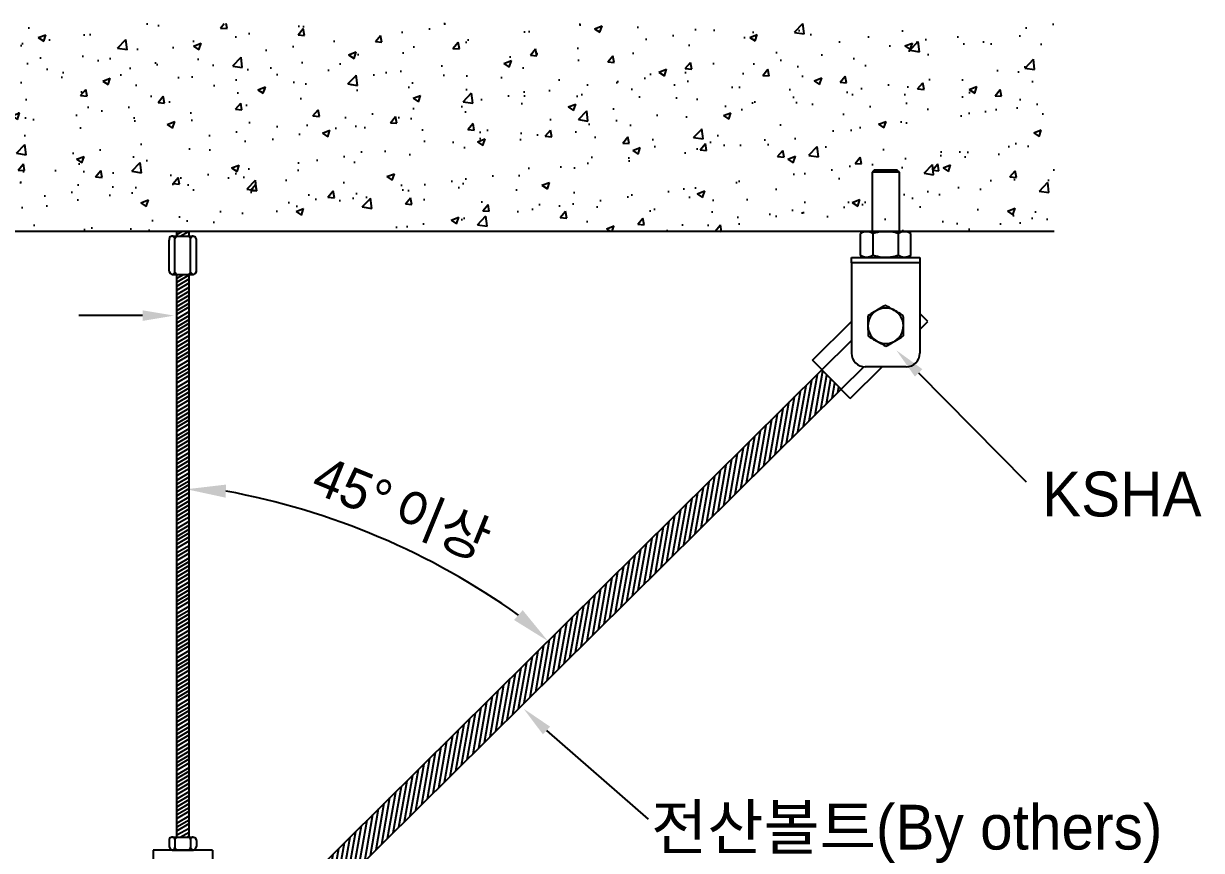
# Model space of a CAD drawing. Header units: millimetres. Extents: x 0 to 42050, y 0 to 29700.
# Drawn here: x 28246 to 31402, y 13705 to 15921 of the extents above; entities that cross this region are included whole.
import ezdxf

# ---------------------------------------------------------------- set-up
doc = ezdxf.new("R2010")
doc.units = ezdxf.units.MM
doc.header["$LTSCALE"] = 50
for name, color, linetype in [('3', 3, 'Continuous'), ('9', 7, 'Continuous'), ('P', 3, 'Continuous'), ('가지배관말단부 HA', 6, 'Continuous')]:
    doc.layers.add(name, color=color, linetype=linetype)
doc.styles.add('돋움', font='')
doc.styles.get('돋움').set_extended_font_data('Dotum')

# ---------------------------------------------------------------- blocks, each defined once
blk = doc.blocks.new('FSFD')
at = {"color": 7, "linetype": 'Continuous', "lineweight": 25}
for p, q in [((-67802, 1035128), (-67833, 1035097)), ((-67833, 1035097), (-67833, 1034285)), ((-67499, 1035097), (-67833, 1035097)), ((-67523, 1035128), (-67802, 1035128)), ((-67489, 1035128), (-67523, 1035128)), ((-67458, 1035097), (-67499, 1035097)), ((-67458, 1035097), (-67489, 1035128)), ((-67458, 1034285), (-67458, 1035097)), ((-67945, 1034285), (-67992, 1034258)), ((-67992, 1033956), (-67992, 1034258)), ((-67945, 1034285), (-67905, 1034285)), ((-67905, 1034285), (-67646, 1034285)), ((-67819, 1033956), (-67819, 1034258)), ((-67646, 1034285), (-67386, 1034285)), ((-67472, 1033956), (-67472, 1034258)), ((-67386, 1034285), (-67346, 1034285)), ((-67299, 1034258), (-67346, 1034285)), ((-67299, 1033956), (-67299, 1034258)), ((-68114, 1033929), (-67177, 1033929)), ((-68114, 1033854), (-68114, 1033929)), ((-67992, 1033956), (-67945, 1033929)), ((-67346, 1033929), (-67299, 1033956)), ((-67177, 1033929), (-67177, 1033854)), ((-67177, 1033854), (-68114, 1033854)), ((-68114, 1033854), (-68114, 1032618)), ((-67177, 1033854), (-67177, 1032618)), ((-67365, 1032431), (-67926, 1032431))]:
    blk.add_line(p, q, dxfattribs=at)
for centre, radius, start, end in [((-67646, 1032993), 243, 60.7143, 120.7143), ((-67646, 1032993), 243, 120.7143, 180.7143), ((-67646, 1032993), 243, 0.7143, 60.7143), ((-67646, 1032993), 243, 180.7143, 240.7143), ((-67646, 1032993), 243, 300.7143, 0.7143), ((-67646, 1032993), 243, 240.7143, 300.7143), ((-67926, 1032618), 187, 180, 270), ((-67365, 1032618), 187, 270, 0)]:
    blk.add_arc(centre, radius, start, end, dxfattribs=at)
for points, knots in [([(-67905, 1034285), (-67907, 1034285), (-67923, 1034285), (-67952, 1034279), (-67978, 1034265), (-67992, 1034258)], [0, 0, 0, 0, 0.070086, 0.530782, 1, 1, 1, 1]), ([(-67819, 1034258), (-67833, 1034266), (-67861, 1034281), (-67890, 1034284), (-67905, 1034285)], [0, 0, 0, 0, 0.4954581, 1, 1, 1, 1]), ([(-67646, 1034285), (-67661, 1034285), (-67720, 1034283), (-67777, 1034269), (-67819, 1034258)], [0, 0, 0, 0, 0.268634, 1, 1, 1, 1]), ([(-67472, 1034258), (-67487, 1034263), (-67543, 1034278), (-67602, 1034282), (-67646, 1034285)], [0, 0, 0, 0, 0.257551, 1, 1, 1, 1]), ([(-67386, 1034285), (-67388, 1034285), (-67404, 1034285), (-67433, 1034279), (-67459, 1034265), (-67472, 1034258)], [0, 0, 0, 0, 0.070086, 0.530782, 1, 1, 1, 1]), ([(-67299, 1034258), (-67314, 1034266), (-67342, 1034281), (-67371, 1034284), (-67386, 1034285)], [0, 0, 0, 0, 0.495458, 1, 1, 1, 1]), ([(-67905, 1033929), (-67907, 1033929), (-67923, 1033930), (-67952, 1033935), (-67978, 1033949), (-67992, 1033956)], [0, 0, 0, 0, 0.070086, 0.530782, 1, 1, 1, 1]), ([(-67819, 1033956), (-67833, 1033949), (-67861, 1033934), (-67890, 1033931), (-67905, 1033929)], [0, 0, 0, 0, 0.495458, 1, 1, 1, 1]), ([(-67646, 1033929), (-67661, 1033930), (-67720, 1033931), (-67777, 1033946), (-67819, 1033956)], [0, 0, 0, 0, 0.268634, 1, 1, 1, 1]), ([(-67472, 1033956), (-67487, 1033952), (-67543, 1033936), (-67602, 1033932), (-67646, 1033929)], [0, 0, 0, 0, 0.257551, 1, 1, 1, 1]), ([(-67386, 1033929), (-67388, 1033929), (-67404, 1033930), (-67433, 1033935), (-67459, 1033949), (-67472, 1033956)], [0, 0, 0, 0, 0.070086, 0.530782, 1, 1, 1, 1]), ([(-67299, 1033956), (-67314, 1033949), (-67342, 1033934), (-67371, 1033931), (-67386, 1033929)], [0, 0, 0, 0, 0.495458, 1, 1, 1, 1]), ([(-67649, 1033274), (-67659, 1033268), (-67699, 1033245), (-67739, 1033220), (-67770, 1033202)], [0, 0, 0, 0, 0.257551, 1, 1, 1, 1]), ([(-67526, 1033205), (-67529, 1033207), (-67571, 1033230), (-67611, 1033253), (-67649, 1033274)], [0, 0, 0, 0, 0.070215, 1, 1, 1, 1]), ([(-67770, 1033202), (-67781, 1033196), (-67822, 1033171), (-67862, 1033148), (-67891, 1033130)], [0, 0, 0, 0, 0.268634, 1, 1, 1, 1]), ([(-67891, 1033130), (-67890, 1033108), (-67890, 1033061), (-67889, 1033014), (-67889, 1032990)], [0, 0, 0, 0, 0.495458, 1, 1, 1, 1]), ([(-67404, 1033136), (-67424, 1033148), (-67464, 1033170), (-67505, 1033193), (-67526, 1033205)], [0, 0, 0, 0, 0.495458, 1, 1, 1, 1]), ([(-67402, 1032996), (-67402, 1032999), (-67403, 1033047), (-67403, 1033093), (-67404, 1033136)], [0, 0, 0, 0, 0.070215, 1, 1, 1, 1]), ([(-67889, 1032990), (-67889, 1032986), (-67888, 1032939), (-67888, 1032892), (-67887, 1032849)], [0, 0, 0, 0, 0.070215, 1, 1, 1, 1]), ([(-67400, 1032855), (-67401, 1032878), (-67401, 1032924), (-67402, 1032972), (-67402, 1032996)], [0, 0, 0, 0, 0.495458, 1, 1, 1, 1]), ([(-67887, 1032849), (-67867, 1032838), (-67827, 1032816), (-67786, 1032792), (-67765, 1032780)], [0, 0, 0, 0, 0.495458, 1, 1, 1, 1]), ([(-67765, 1032780), (-67762, 1032779), (-67720, 1032756), (-67680, 1032733), (-67642, 1032712)], [0, 0, 0, 0, 0.0702147, 1, 1, 1, 1]), ([(-67642, 1032712), (-67613, 1032729), (-67573, 1032753), (-67532, 1032777), (-67521, 1032783)], [0, 0, 0, 0, 0.731366, 1, 1, 1, 1]), ([(-67521, 1032783), (-67491, 1032802), (-67450, 1032826), (-67410, 1032849), (-67400, 1032855)], [0, 0, 0, 0, 0.742449, 1, 1, 1, 1])]:
    blk.add_open_spline(points, degree=3, knots=knots, dxfattribs=at)

msp = doc.modelspace()

# ---------------------------------------------------------------- hatches: boundary and pattern name
h = msp.add_hatch()
h.set_pattern_fill('AR-CONC', scale=28.930277)
h.set_pattern_definition([(50, (-900998.05, -448700.03), (207.50536, -18.154367), [21.69771, -238.67479]), (355, (-900998.05, -448700.03), (-40.141146, 217.61127), [17.358166, -190.93983]), (100.451444, (-900980.76, -448701.54), (167.364214, 199.4569), [18.440214, -202.842358]), (46.1842, (-900998.05, -448642.17), (308.75588, -47.88519), [32.54656, -358.01218]), (96.635635, (-900972.32, -448646.16), (270.40029, 281.81521), [27.66034, -304.26371]), (351.184164, (-900998.05, -448642.17), (270.40029, 281.81521), [26.03725, -286.40975]), (21, (-900969.12, -448656.63), (172.686866, -116.478762), [21.69771, -238.67479]), (326, (-900969.12, -448656.63), (70.3918, 209.78792), [17.358166, -190.93983]), (71.451445, (-900954.73, -448666.34), (243.078664, 93.309157), [18.440214, -202.842358]), (37.5, (-900998.05, -448700.03), (3.51788, 96.3071153), [0, -188.625408, 0, -193.832858, 0, -191.663088]), (7.5, (-900998.05, -448700.03), (76.106747, 114.104402), [0, -110.51366, 0, -184.285867, 0, -73.04895]), (327.5, (-901062.56, -448700.03), (154.4363115, -6.525187), [0, -72.325693, 0, -225.656164, 0, -299.428371]), (317.5, (-901091.5, -448700.03), (168.717376, 28.960649), [0, -94.023401, 0, -149.858837, 0, -212.637539])])
h.paths.add_polyline_path([(31007.5, 15921), (26348.5, 15921), (26348.5, 15363.6), (31007.5, 15363.6)])
h = msp.add_hatch()
h.set_pattern_fill('ANSI31', color=1, scale=3.909818, angle=35)
h.set_pattern_definition([(80, (-67820.408, 98195.856), (-12.2250811, 2.1556116), [])])
h.paths.add_polyline_path([(30436.5, 14941), (30384.9, 14993), (30249.6, 14858.9), (30114.7, 14724.3), (30385.4, 14992.5), (28917.2, 13538.7), (28962.1, 13493.4), (28968.7, 13486.7)])

# ---------------------------------------------------------------- linework, layer by layer
at = {"color": 7, "linetype": 'Continuous', "lineweight": 25}
for p, q in [((30359.6, 15018.5), (30464.5, 15122.4)), ((30668.9, 15122.6), (30647.6, 15144.1)), ((30647.6, 15101.4), (30668.9, 15122.6)), ((30384.9, 14993), (30463.5, 15070.8)), ((30384.9, 14993), (28917.2, 13538.7)), ((30460.8, 14916.4), (30359.6, 15018.5)), ((30436.5, 14941), (30497.3, 15001.3)), ((30460.8, 14916.4), (30546.3, 15001.1)), ((28968.7, 13486.7), (30436.5, 14941))]:
    msp.add_line(p, q, dxfattribs=at)
at = {"color": 1}
msp.add_arc((28431.5, 12736.1), 1964.4, 54.5153, 79.5475, dxfattribs=at)
for points in [[(28787.1, 14650.3), (28788.8, 14685.4), (28682.5, 14672.9)], [(29583.4, 14348.8), (29560.2, 14322.4), (29651.1, 14265.9)]]:
    msp.add_solid(points, dxfattribs=at)
at = {"layer": '3'}
for p, q in [((28565.1, 15138.3), (28393.9, 15138.3)), ((30644.3, 14984.8), (30932.5, 14692.4)), ((29647.2, 14026.3), (29919.8, 13788.7))]:
    msp.add_line(p, q, dxfattribs=at)
for points in [[(28565.1, 15124.1), (28565.1, 15152.4), (28649.9, 15138.3)], [(30654.3, 14994.7), (30634.2, 14974.9), (30584.7, 15045.2)], [(29656.9, 14036.5), (29637.4, 14016.1), (29585.7, 14084.8)]]:
    msp.add_solid(points, dxfattribs=at)
at = {"layer": '9', "color": 7}
for p, q in [((28751.8, 13705.8), (28593.7, 13705.8)), ((28593.7, 13705.8), (28593.7, 13578.6)), ((28751.8, 13705.8), (28751.8, 13578.6))]:
    msp.add_line(p, q, dxfattribs=at)
at = {"layer": 'P', "color": 0, "lineweight": -2}
for p, q in [((28656.9, 13740.5), (28656.9, 15248.8)), ((28690.1, 13740.5), (28690.1, 15248.8))]:
    msp.add_line(p, q, dxfattribs=at)
at = {"layer": 'P', "color": 0, "lineweight": -2, "elevation": 0}
for points in [[(31007.5, 15363.6), (26348.5, 15363.6), (26348.5, 15363.6)], [(28644.9, 15351.2), (28643.4, 15351.2), (28637.4, 15348.2), (28635.8, 15342.2), (28635.8, 15340.7), (28635.8, 15340.7)], [(28635.8, 15310.5), (28635.8, 15340.7), (28635.8, 15340.7)], [(28650.9, 15345.2), (28650.9, 15345.2), (28646.4, 15351.2), (28644.9, 15351.2), (28644.9, 15351.2)], [(28644.9, 15351.2), (28700.6, 15351.2), (28700.6, 15351.2)], [(28646.4, 15349.7), (28647.9, 15351.2), (28647.9, 15351.2)], [(28647.9, 15349.7), (28647.9, 15351.2), (28649.4, 15351.2)], [(28649.4, 15349.7), (28649.4, 15351.2), (28649.4, 15351.2)], [(28649.4, 15349.7), (28650.9, 15351.2), (28650.9, 15351.2)], [(28649.4, 15348.2), (28652.4, 15351.2), (28652.4, 15351.2)], [(28656.9, 15351.2), (28656.9, 15351.2), (28655.4, 15349.7), (28653.9, 15349.7), (28653.9, 15348.2), (28652.4, 15348.2), (28652.4, 15346.7), (28652.4, 15346.7), (28650.9, 15345.2), (28650.9, 15345.2), (28652.4, 15345.2)], [(28650.9, 15348.2), (28652.4, 15351.2), (28652.4, 15351.2)], [(28650.9, 15346.7), (28653.9, 15351.2), (28653.9, 15351.2)], [(28650.9, 15346.7), (28655.4, 15351.2), (28655.4, 15351.2)], [(28650.9, 15345.2), (28650.9, 15346.7), (28652.4, 15346.7)], [(28650.9, 15345.2), (28652.4, 15345.2)], [(28650.9, 15310.5), (28650.9, 15345.2), (28652.4, 15345.2)], [(28655.4, 15349.7), (28655.4, 15351.2), (28656.9, 15351.2)], [(28656.9, 15351.2), (28656.9, 15363.6)], [(28656.9, 15355.7), (28669.7, 15363.6)], [(28666, 15351.2), (28688, 15363.6)], [(28684.1, 15351.2), (28690.1, 15352.7), (28690.1, 15352.7)], [(28693.1, 15345.2), (28693.1, 15345.2), (28688.6, 15351.2), (28687.1, 15351.2), (28687.1, 15351.2)], [(28688.6, 15349.7), (28688.6, 15351.2), (28690.1, 15351.2)], [(28690.1, 15351.2), (28690.1, 15363.6)], [(28690.1, 15349.7), (28690.1, 15351.2), (28690.1, 15351.2)], [(28690.1, 15349.7), (28691.6, 15351.2), (28691.6, 15351.2)], [(28691.6, 15349.7), (28693.1, 15351.2), (28693.1, 15351.2)], [(28691.6, 15348.2), (28693.1, 15351.2), (28693.1, 15351.2)], [(28691.6, 15348.2), (28694.6, 15351.2), (28694.6, 15351.2)], [(28699.1, 15351.2), (28697.6, 15351.2), (28693.1, 15345.2), (28693.1, 15343.7), (28693.1, 15343.7)], [(28693.1, 15346.7), (28696.1, 15351.2), (28696.1, 15351.2)], [(28693.1, 15346.7), (28696.1, 15351.2), (28697.6, 15351.2)], [(28693.1, 15345.2), (28693.1, 15346.7), (28693.1, 15346.7)], [(28693.1, 15310.5), (28693.1, 15343.7), (28693.1, 15343.7)], [(28697.6, 15349.7), (28697.6, 15351.2), (28697.6, 15351.2)], [(28709.7, 15340.7), (28709.7, 15342.2), (28706.7, 15348.2), (28700.6, 15351.2), (28700.6, 15351.2), (28700.6, 15351.2)], [(28709.7, 15310.5), (28709.7, 15340.7), (28709.7, 15340.7)], [(28635.8, 15257.8), (28635.8, 15310.5), (28635.8, 15310.5)], [(28650.9, 15254.8), (28650.9, 15310.5), (28652.4, 15310.5)], [(28693.1, 15254.8), (28693.1, 15310.5), (28693.1, 15310.5)], [(28709.7, 15257.8), (28709.7, 15310.5), (28709.7, 15310.5)], [(28635.8, 15257.8), (28635.8, 15256.3), (28638.9, 15251.8), (28644.9, 15248.8), (28644.9, 15248.8)], [(28644.9, 15248.8), (28646.4, 15248.8), (28650.9, 15254.8), (28650.9, 15254.8), (28652.4, 15254.8)], [(28644.9, 15248.8), (28700.6, 15248.8), (28700.6, 15248.8)], [(28646.4, 15248.8), (28647.9, 15248.8), (28647.9, 15248.8)], [(28647.9, 15250.3), (28647.9, 15248.8), (28649.4, 15248.8)], [(28649.4, 15250.3), (28649.4, 15248.8), (28649.4, 15248.8)], [(28649.4, 15250.3), (28650.9, 15248.8), (28650.9, 15248.8)], [(28649.4, 15250.3), (28652.4, 15248.8), (28652.4, 15248.8)], [(28650.9, 15254.8), (28652.4, 15254.8)], [(28650.9, 15254.8), (28650.9, 15254.8), (28656.9, 15248.8), (28658.4, 15248.8)], [(28650.9, 15253.3), (28655.4, 15248.8), (28655.4, 15248.8)], [(28650.9, 15253.3), (28650.9, 15253.3), (28652.4, 15253.3)], [(28650.9, 15251.8), (28652.4, 15248.8), (28652.4, 15248.8)], [(28650.9, 15251.8), (28653.9, 15248.8), (28653.9, 15248.8)], [(28655.4, 15248.8), (28655.4, 15248.8), (28656.9, 15248.8)], [(28687.1, 15248.8), (28688.6, 15248.8), (28693.1, 15254.8), (28693.1, 15254.8), (28693.1, 15254.8)], [(28688.6, 15248.8), (28688.6, 15248.8), (28690.1, 15248.8)], [(28690.1, 15250.3), (28690.1, 15248.8), (28690.1, 15248.8)], [(28690.1, 15250.3), (28691.6, 15248.8), (28691.6, 15248.8)], [(28691.6, 15251.8), (28694.6, 15248.8), (28694.6, 15248.8)], [(28691.6, 15250.3), (28693.1, 15248.8), (28693.1, 15248.8)], [(28693.1, 15254.8), (28693.1, 15254.8), (28699.1, 15248.8), (28699.1, 15248.8)], [(28693.1, 15253.3), (28696.1, 15248.8), (28697.6, 15248.8)], [(28693.1, 15251.8), (28696.1, 15248.8), (28696.1, 15248.8)], [(28700.6, 15248.8), (28700.6, 15248.8), (28706.7, 15251.8), (28709.7, 15256.3), (28709.7, 15257.8), (28709.7, 15257.8)], [(28644.9, 13740.5), (28643.4, 13740.5), (28637.4, 13737.5), (28635.8, 13732.9), (28635.8, 13731.4), (28635.8, 13731.4)], [(28635.8, 13731.4), (28635.8, 13716.4), (28635.8, 13716.4)], [(28644.9, 13740.5), (28700.6, 13740.5), (28700.6, 13740.5)], [(28650.9, 13734.4), (28650.9, 13736), (28646.4, 13740.5), (28644.9, 13740.5), (28644.9, 13740.5)], [(28646.4, 13740.5), (28647.9, 13740.5), (28647.9, 13740.5)], [(28647.9, 13740.5), (28647.9, 13740.5), (28649.4, 13740.5)], [(28649.4, 13739), (28649.4, 13740.5), (28649.4, 13740.5)], [(28649.4, 13739), (28650.9, 13740.5), (28650.9, 13740.5)], [(28649.4, 13739), (28652.4, 13740.5), (28652.4, 13740.5)], [(28656.9, 13740.5), (28656.9, 13740.5), (28650.9, 13736), (28650.9, 13734.4), (28652.4, 13734.4)], [(28650.9, 13737.5), (28652.4, 13740.5), (28652.4, 13740.5)], [(28650.9, 13737.5), (28653.9, 13740.5), (28653.9, 13740.5)], [(28650.9, 13736), (28655.4, 13740.5), (28655.4, 13740.5)], [(28650.9, 13736), (28650.9, 13736), (28652.4, 13736)], [(28650.9, 13734.4), (28650.9, 13734.4), (28652.4, 13734.4)], [(28650.9, 13734.4), (28650.9, 13711.8), (28652.4, 13711.8)], [(28655.4, 13740.5), (28655.4, 13740.5), (28656.9, 13740.5)], [(28693.1, 13734.4), (28693.1, 13736), (28688.6, 13740.5), (28687.1, 13740.5), (28687.1, 13740.5)], [(28688.6, 13740.5), (28688.6, 13740.5), (28690.1, 13740.5)], [(28690.1, 13739), (28691.6, 13740.5), (28691.6, 13740.5)], [(28691.6, 13739), (28693.1, 13740.5), (28693.1, 13740.5)], [(28691.6, 13737.5), (28694.6, 13740.5), (28694.6, 13740.5)], [(28693.1, 13737.5), (28696.1, 13740.5), (28696.1, 13740.5)], [(28693.1, 13736), (28696.1, 13740.5), (28697.6, 13740.5)], [(28699.1, 13740.5), (28697.6, 13740.5), (28693.1, 13736), (28693.1, 13734.4), (28693.1, 13734.4)], [(28693.1, 13734.4), (28693.1, 13713.4), (28693.1, 13713.4)], [(28709.7, 13731.4), (28709.7, 13732.9), (28706.7, 13737.5), (28700.6, 13740.5), (28700.6, 13740.5), (28700.6, 13740.5)], [(28709.7, 13731.4), (28709.7, 13714.9), (28709.7, 13714.9)], [(28635.8, 13714.9), (28635.8, 13714.9), (28638.9, 13708.8), (28644.9, 13705.8), (28644.9, 13705.8)], [(28644.9, 13705.8), (28646.4, 13705.8), (28650.9, 13711.8), (28650.9, 13713.4), (28652.4, 13713.4)], [(28644.9, 13705.8), (28700.6, 13705.8), (28700.6, 13705.8)], [(28646.4, 13707.3), (28647.9, 13705.8), (28647.9, 13705.8)], [(28647.9, 13707.3), (28647.9, 13705.8), (28649.4, 13705.8)], [(28649.4, 13708.8), (28652.4, 13705.8), (28652.4, 13705.8)], [(28649.4, 13707.3), (28649.4, 13705.8), (28649.4, 13705.8)], [(28649.4, 13707.3), (28650.9, 13705.8), (28650.9, 13705.8)], [(28650.9, 13713.4), (28650.9, 13711.8), (28652.4, 13710.3), (28652.4, 13708.8), (28652.4, 13708.8), (28653.9, 13707.3), (28653.9, 13707.3), (28655.4, 13707.3), (28656.9, 13705.8), (28656.9, 13705.8), (28658.4, 13705.8)], [(28650.9, 13711.8), (28652.4, 13711.8)], [(28650.9, 13710.3), (28655.4, 13705.8), (28655.4, 13705.8)], [(28650.9, 13710.3), (28650.9, 13710.3), (28652.4, 13710.3)], [(28650.9, 13708.8), (28652.4, 13705.8), (28652.4, 13705.8)], [(28650.9, 13708.8), (28653.9, 13705.8), (28653.9, 13705.8)], [(28655.4, 13707.3), (28655.4, 13705.8), (28656.9, 13705.8)], [(28687.1, 13705.8), (28688.6, 13705.8), (28693.1, 13711.8), (28693.1, 13713.4), (28693.1, 13713.4)], [(28688.6, 13707.3), (28688.6, 13705.8), (28690.1, 13705.8)], [(28690.1, 13707.3), (28690.1, 13705.8), (28690.1, 13705.8)], [(28690.1, 13707.3), (28691.6, 13705.8), (28691.6, 13705.8)], [(28691.6, 13708.8), (28693.1, 13705.8), (28693.1, 13705.8)], [(28691.6, 13708.8), (28694.6, 13705.8), (28694.6, 13705.8)], [(28691.6, 13707.3), (28693.1, 13705.8), (28693.1, 13705.8)], [(28693.1, 13713.4), (28693.1, 13711.8), (28699.1, 13705.8), (28699.1, 13705.8)], [(28693.1, 13710.3), (28696.1, 13705.8), (28697.6, 13705.8)], [(28693.1, 13708.8), (28696.1, 13705.8), (28696.1, 13705.8)], [(28697.6, 13707.3), (28697.6, 13705.8), (28697.6, 13705.8)], [(28700.6, 13705.8), (28700.6, 13705.8), (28706.7, 13708.8), (28709.7, 13714.9), (28709.7, 13714.9), (28709.7, 13714.9)]]:
    msp.add_lwpolyline(points, dxfattribs=at)
at = {"layer": 'P', "color": 1, "lineweight": -3, "elevation": 0}
for points in [[(28656.9, 15238.2), (28674.8, 15248.8)], [(28656.9, 15227.7), (28690.1, 15247.3), (28690.1, 15247.3)], [(28656.9, 15217.1), (28690.1, 15236.7), (28690.1, 15236.7)], [(28656.9, 15206.6), (28690.1, 15226.2), (28690.1, 15226.2)], [(28656.9, 15194.5), (28690.1, 15214.1), (28690.1, 15214.1)], [(28656.9, 15184), (28690.1, 15203.6), (28690.1, 15203.6)], [(28656.9, 15173.4), (28690.1, 15193), (28690.1, 15193)], [(28656.9, 15162.9), (28690.1, 15182.5), (28690.1, 15182.5)], [(28656.9, 15152.3), (28690.1, 15171.9), (28690.1, 15171.9)], [(28656.9, 15141.8), (28690.1, 15161.4), (28690.1, 15161.4)], [(28656.9, 15129.7), (28690.1, 15149.3), (28690.1, 15149.3)], [(28656.9, 15119.2), (28690.1, 15138.8), (28690.1, 15138.8)], [(28656.9, 15108.6), (28690.1, 15128.2), (28690.1, 15128.2)], [(28656.9, 15098.1), (28690.1, 15117.7), (28690.1, 15117.7)], [(28656.9, 15087.5), (28690.1, 15107.1), (28690.1, 15107.1)], [(28656.9, 15077), (28690.1, 15096.6), (28690.1, 15096.6)], [(28656.9, 15064.9), (28690.1, 15084.5), (28690.1, 15084.5)], [(28656.9, 15054.4), (28690.1, 15074), (28690.1, 15074)], [(28656.9, 15043.8), (28690.1, 15063.4), (28690.1, 15063.4)], [(28656.9, 15033.3), (28690.1, 15052.9), (28690.1, 15052.9)], [(28656.9, 15022.7), (28690.1, 15042.3), (28690.1, 15042.3)], [(28656.9, 15012.2), (28690.1, 15031.8), (28690.1, 15031.8)], [(28656.9, 15000.1), (28690.1, 15019.7), (28690.1, 15019.7)], [(28656.9, 14989.6), (28690.1, 15009.2), (28690.1, 15009.2)], [(28656.9, 14979.1), (28690.1, 14998.6), (28690.1, 14998.6)], [(28656.9, 14968.5), (28690.1, 14988.1), (28690.1, 14988.1)], [(28656.9, 14958), (28690.1, 14977.5), (28690.1, 14977.5)], [(28656.9, 14945.9), (28690.1, 14965.5), (28690.1, 14965.5)], [(28656.9, 14935.4), (28690.1, 14954.9), (28690.1, 14954.9)], [(28656.9, 14924.8), (28690.1, 14944.4), (28690.1, 14944.4)], [(28656.9, 14914.3), (28690.1, 14933.8), (28690.1, 14933.8)], [(28656.9, 14903.7), (28690.1, 14923.3), (28690.1, 14923.3)], [(28656.9, 14893.2), (28690.1, 14912.8), (28690.1, 14912.8)], [(28656.9, 14881.1), (28690.1, 14900.7), (28690.1, 14900.7)], [(28656.9, 14870.6), (28690.1, 14890.2), (28690.1, 14890.2)], [(28656.9, 14860), (28690.1, 14879.6), (28690.1, 14879.6)], [(28656.9, 14849.5), (28690.1, 14869.1), (28690.1, 14869.1)], [(28656.9, 14838.9), (28690.1, 14858.5), (28690.1, 14858.5)], [(28656.9, 14828.4), (28690.1, 14848), (28690.1, 14848)], [(28656.9, 14816.3), (28690.1, 14835.9), (28690.1, 14835.9)], [(28656.9, 14805.8), (28690.1, 14825.4), (28690.1, 14825.4)], [(28656.9, 14795.2), (28690.1, 14814.8), (28690.1, 14814.8)], [(28656.9, 14784.7), (28690.1, 14804.3), (28690.1, 14804.3)], [(28656.9, 14774.1), (28690.1, 14793.7), (28690.1, 14793.7)], [(28656.9, 14763.6), (28690.1, 14783.2), (28690.1, 14783.2)], [(28656.9, 14751.5), (28690.1, 14771.1), (28690.1, 14771.1)], [(28656.9, 14741), (28690.1, 14760.6), (28690.1, 14760.6)], [(28656.9, 14730.4), (28690.1, 14750), (28690.1, 14750)], [(28656.9, 14719.9), (28690.1, 14739.5), (28690.1, 14739.5)], [(28656.9, 14709.3), (28690.1, 14728.9), (28690.1, 14728.9)], [(28656.9, 14697.3), (28690.1, 14716.9), (28690.1, 14716.9)], [(28656.9, 14686.7), (28690.1, 14706.3), (28690.1, 14706.3)], [(28656.9, 14676.2), (28690.1, 14695.8), (28690.1, 14695.8)], [(28656.9, 14665.6), (28690.1, 14685.2), (28690.1, 14685.2)], [(28656.9, 14655.1), (28690.1, 14674.7), (28690.1, 14674.7)], [(28656.9, 14644.5), (28690.1, 14664.1), (28690.1, 14664.1)], [(28656.9, 14632.5), (28690.1, 14652.1), (28690.1, 14652.1)], [(28656.9, 14621.9), (28690.1, 14641.5), (28690.1, 14641.5)], [(28656.9, 14611.4), (28690.1, 14631), (28690.1, 14631)], [(28656.9, 14600.8), (28690.1, 14620.4), (28690.1, 14620.4)], [(28656.9, 14590.3), (28690.1, 14609.9), (28690.1, 14609.9)], [(28656.9, 14579.8), (28690.1, 14599.3), (28690.1, 14599.3)], [(28656.9, 14567.7), (28690.1, 14587.3), (28690.1, 14587.3)], [(28656.9, 14557.2), (28690.1, 14576.7), (28690.1, 14576.7)], [(28656.9, 14546.6), (28690.1, 14566.2), (28690.1, 14566.2)], [(28656.9, 14536.1), (28690.1, 14555.6), (28690.1, 14555.6)], [(28656.9, 14525.5), (28690.1, 14545.1), (28690.1, 14545.1)], [(28656.9, 14515), (28690.1, 14534.5), (28690.1, 14534.5)], [(28656.9, 14502.9), (28690.1, 14522.5), (28690.1, 14522.5)], [(28656.9, 14492.4), (28690.1, 14511.9), (28690.1, 14511.9)], [(28656.9, 14481.8), (28690.1, 14501.4), (28690.1, 14501.4)], [(28656.9, 14469.8), (28690.1, 14489.3), (28690.1, 14489.3)], [(28656.9, 14459.2), (28690.1, 14478.8), (28690.1, 14478.8)], [(28656.9, 14448.7), (28690.1, 14468.3), (28690.1, 14468.3)], [(28656.9, 14438.1), (28690.1, 14457.7), (28690.1, 14457.7)], [(28656.9, 14427.6), (28690.1, 14447.2), (28690.1, 14447.2)], [(28656.9, 14417), (28690.1, 14436.6), (28690.1, 14436.6)], [(28656.9, 14405), (28690.1, 14424.6), (28690.1, 14424.6)], [(28656.9, 14394.4), (28690.1, 14414), (28690.1, 14414)], [(28656.9, 14383.9), (28690.1, 14403.5), (28690.1, 14403.5)], [(28656.9, 14373.3), (28690.1, 14392.9), (28690.1, 14392.9)], [(28656.9, 14362.8), (28690.1, 14382.4), (28690.1, 14382.4)], [(28656.9, 14352.2), (28690.1, 14371.8), (28690.1, 14371.8)], [(28656.9, 14340.2), (28690.1, 14359.8), (28690.1, 14359.8)], [(28656.9, 14329.6), (28690.1, 14349.2), (28690.1, 14349.2)], [(28656.9, 14319.1), (28690.1, 14338.7), (28690.1, 14338.7)], [(28656.9, 14308.5), (28690.1, 14328.1), (28690.1, 14328.1)], [(28656.9, 14298), (28690.1, 14317.6), (28690.1, 14317.6)], [(28656.9, 14287.4), (28690.1, 14307), (28690.1, 14307)], [(28656.9, 14275.4), (28690.1, 14295), (28690.1, 14295)], [(28656.9, 14264.8), (28690.1, 14284.4), (28690.1, 14284.4)], [(28656.9, 14254.3), (28690.1, 14273.9), (28690.1, 14273.9)], [(28656.9, 14243.7), (28690.1, 14263.3), (28690.1, 14263.3)], [(28656.9, 14233.2), (28690.1, 14252.8), (28690.1, 14252.8)], [(28656.9, 14221.1), (28690.1, 14240.7), (28690.1, 14240.7)], [(28656.9, 14210.6), (28690.1, 14230.2), (28690.1, 14230.2)], [(28656.9, 14200), (28690.1, 14219.6), (28690.1, 14219.6)], [(28656.9, 14189.5), (28690.1, 14209.1), (28690.1, 14209.1)], [(28656.9, 14178.9), (28690.1, 14198.5), (28690.1, 14198.5)], [(28656.9, 14168.4), (28690.1, 14188), (28690.1, 14188)], [(28656.9, 14156.3), (28690.1, 14175.9), (28690.1, 14175.9)], [(28656.9, 14145.8), (28690.1, 14165.4), (28690.1, 14165.4)], [(28656.9, 14135.3), (28690.1, 14154.8), (28690.1, 14154.8)], [(28656.9, 14124.7), (28690.1, 14144.3), (28690.1, 14144.3)], [(28656.9, 14114.2), (28690.1, 14133.7), (28690.1, 14133.7)], [(28656.9, 14103.6), (28690.1, 14123.2), (28690.1, 14123.2)], [(28656.9, 14091.6), (28690.1, 14111.1), (28690.1, 14111.1)], [(28656.9, 14081), (28690.1, 14100.6), (28690.1, 14100.6)], [(28656.9, 14070.5), (28690.1, 14090), (28690.1, 14090)], [(28656.9, 14059.9), (28690.1, 14079.5), (28690.1, 14079.5)], [(28656.9, 14049.4), (28690.1, 14069), (28690.1, 14069)], [(28656.9, 14038.8), (28690.1, 14058.4), (28690.1, 14058.4)], [(28656.9, 14026.8), (28690.1, 14046.4), (28690.1, 14046.4)], [(28656.9, 14016.2), (28690.1, 14035.8), (28690.1, 14035.8)], [(28656.9, 14005.7), (28690.1, 14025.3), (28690.1, 14025.3)], [(28656.9, 13995.1), (28690.1, 14014.7), (28690.1, 14014.7)], [(28656.9, 13984.6), (28690.1, 14004.2), (28690.1, 14004.2)], [(28656.9, 13972.5), (28690.1, 13992.1), (28690.1, 13992.1)], [(28656.9, 13962), (28690.1, 13981.6), (28690.1, 13981.6)], [(28656.9, 13951.4), (28690.1, 13971), (28690.1, 13971)], [(28656.9, 13940.9), (28690.1, 13960.5), (28690.1, 13960.5)], [(28656.9, 13930.3), (28690.1, 13949.9), (28690.1, 13949.9)], [(28656.9, 13919.8), (28690.1, 13939.4), (28690.1, 13939.4)], [(28656.9, 13907.7), (28690.1, 13927.3), (28690.1, 13927.3)], [(28656.9, 13897.2), (28690.1, 13916.8), (28690.1, 13916.8)], [(28656.9, 13886.6), (28690.1, 13906.2), (28690.1, 13906.2)], [(28656.9, 13876.1), (28690.1, 13895.7), (28690.1, 13895.7)], [(28656.9, 13865.5), (28690.1, 13885.1), (28690.1, 13885.1)], [(28656.9, 13855), (28690.1, 13874.6), (28690.1, 13874.6)], [(28656.9, 13842.9), (28690.1, 13862.5), (28690.1, 13862.5)], [(28656.9, 13832.4), (28690.1, 13852), (28690.1, 13852)], [(28656.9, 13821.8), (28690.1, 13841.4), (28690.1, 13841.4)], [(28656.9, 13811.3), (28690.1, 13830.9), (28690.1, 13830.9)], [(28656.9, 13800.7), (28690.1, 13820.3), (28690.1, 13820.3)], [(28656.9, 13790.2), (28690.1, 13809.8), (28690.1, 13809.8)], [(28656.9, 13778.1), (28690.1, 13797.7), (28690.1, 13797.7)], [(28656.9, 13767.6), (28690.1, 13787.2), (28690.1, 13787.2)], [(28656.9, 13757), (28690.1, 13776.6), (28690.1, 13776.6)], [(28656.9, 13746.5), (28690.1, 13764.6), (28690.1, 13764.6)], [(28666, 13740.5), (28690.1, 13754), (28690.1, 13754)], [(28684.1, 13740.5), (28690.1, 13743.5), (28690.1, 13743.5)]]:
    msp.add_lwpolyline(points, dxfattribs=at)

# ---------------------------------------------------------------- block references
at = {"layer": '가지배관말단부 HA', "xscale": 0.195490909090909, "yscale": 0.195490909090909, "zscale": 0.195490909090909}
msp.add_blockref('FSFD', (43780.1, -186829.8), dxfattribs=at)

# ---------------------------------------------------------------- texts
at = {"color": 2, "style": '돋움'}
for s, p in [('45°', (29011.1, 14667.9)), ('이상', (29224.4, 14580.6))]:
    msp.add_text(s, height=105.57, rotation=337.7407, dxfattribs=at).set_placement(p)
at = {"layer": '3', "color": 4, "style": '돋움'}
for s, p in [('KSHA', (30974.9, 14600.1)), ('전산볼트(By others)', (29927.4, 13707.2))]:
    msp.add_text(s, height=120, dxfattribs=at).set_placement(p)

doc.saveas('drawing.dxf')
